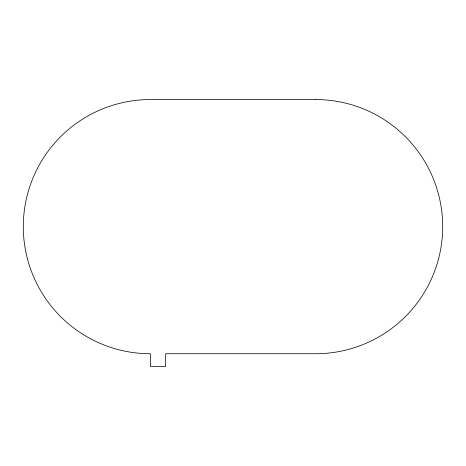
<?xml version="1.0" encoding="UTF-8"?>
<svg xmlns="http://www.w3.org/2000/svg" width="466" height="466" viewBox="0 0 466 466"><rect width="100%" height="100%" fill="white"/><g stroke="black" fill="none" stroke-linecap="round" stroke-linejoin="round"><path stroke-width="0.7" d="M315.61 99.555L150.39 99.555A127.09 127.09 0 0 0 23.3 226.645A127.09 127.09 0 0 0 150.39 353.735L150.39 366.445L165.64 366.445L165.64 353.735L315.61 353.735A127.09 127.09 0 0 0 442.7 226.645A127.09 127.09 0 0 0 315.61 99.555"/></g></svg>
